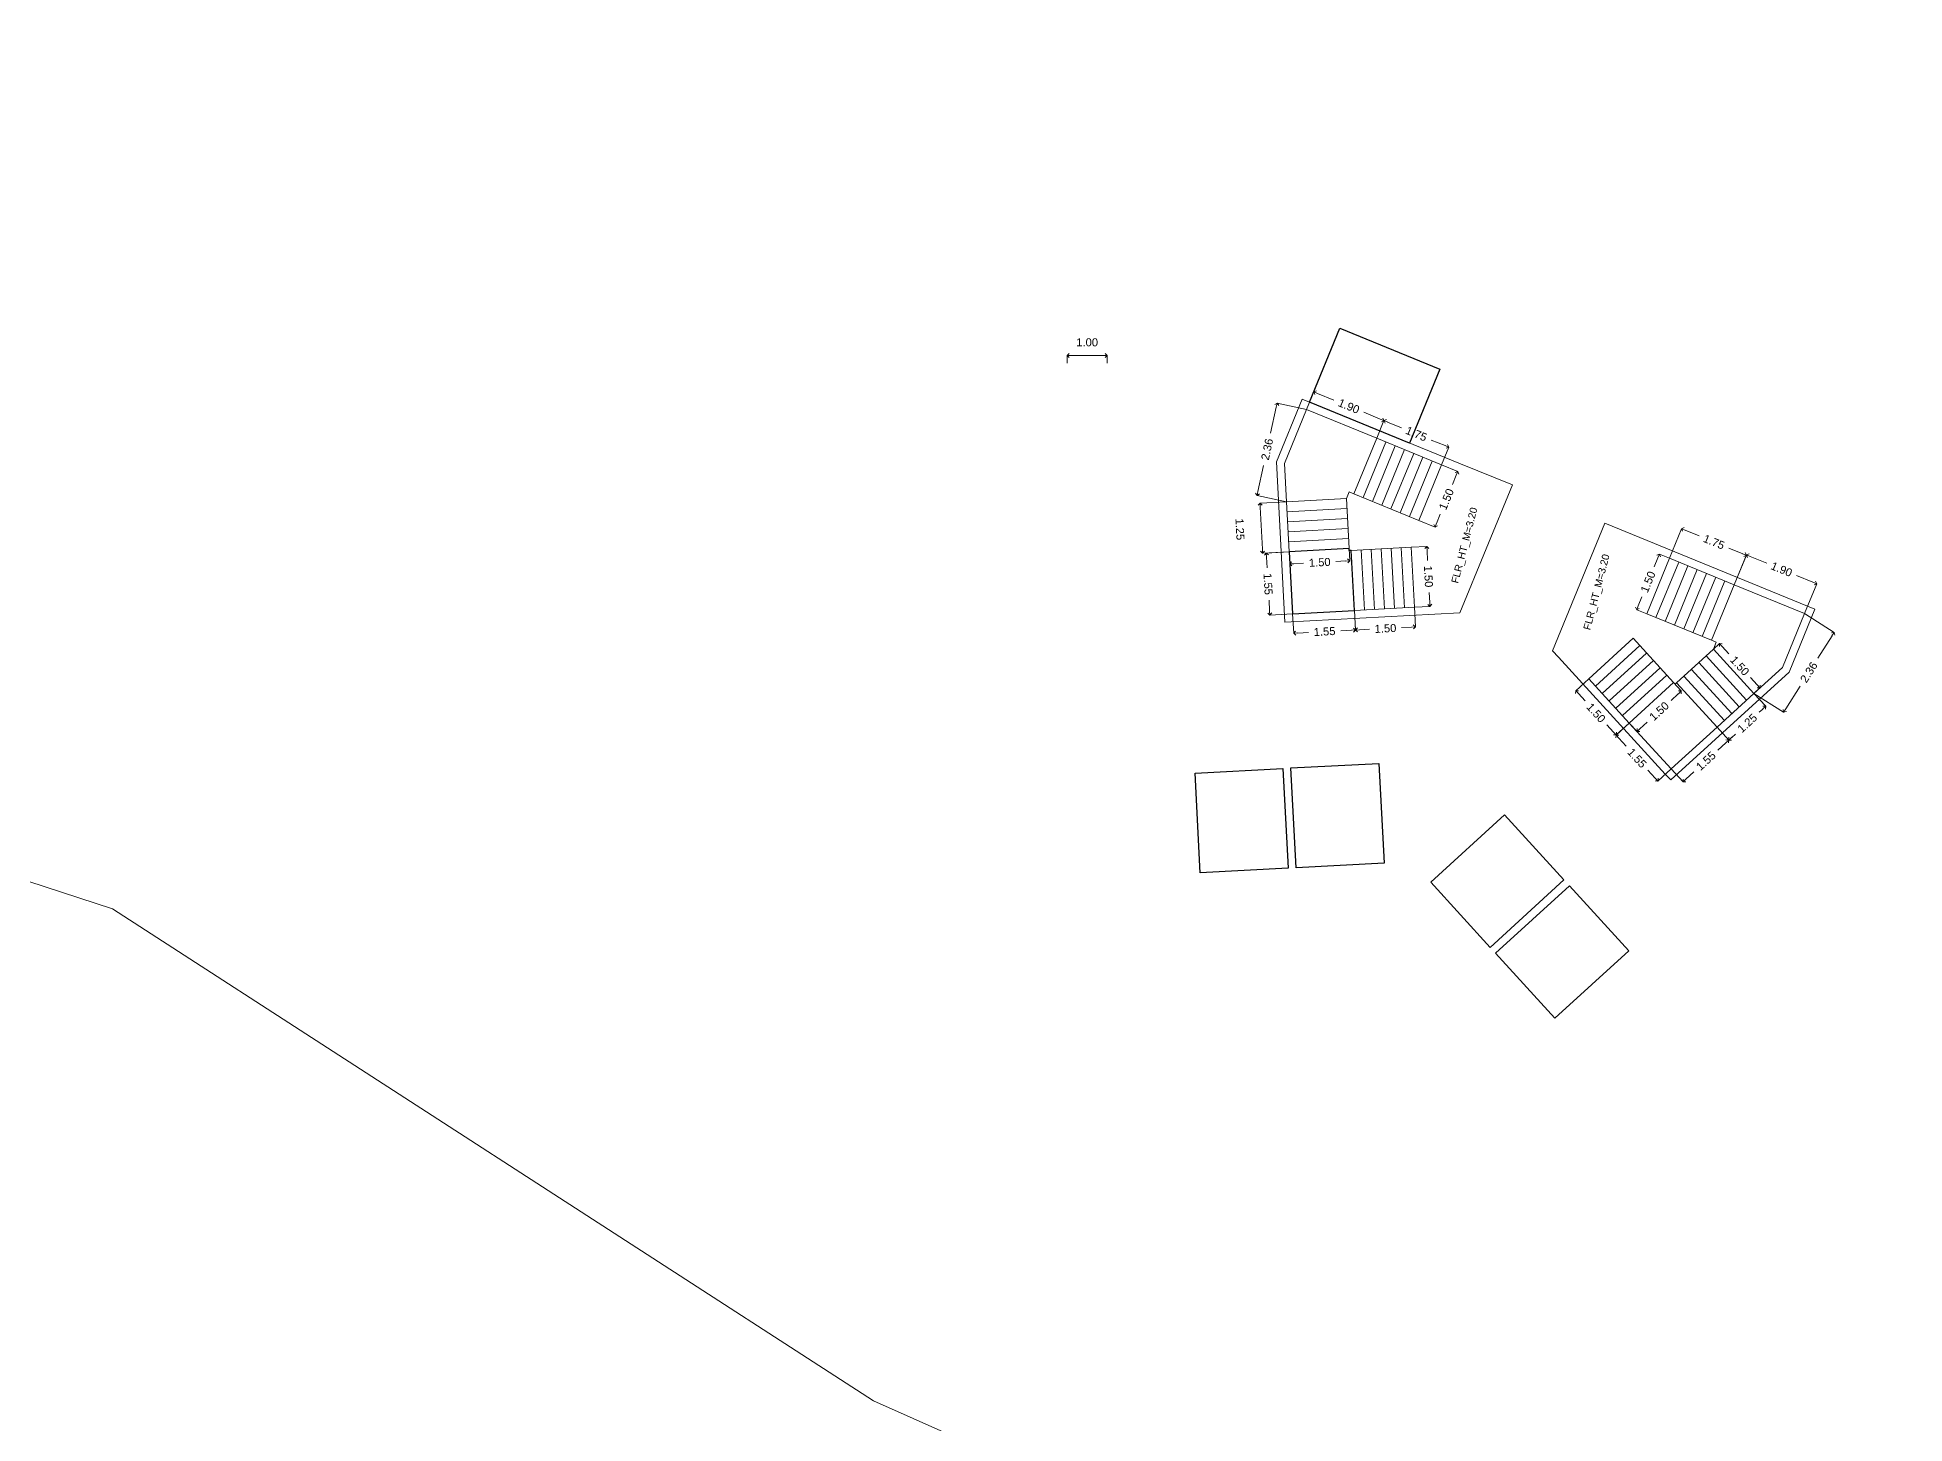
# Model space of a CAD drawing. Header units: metres. Extents: x 0 to 2611, y 0 to 3637.
# Drawn here: x 1660.46 to 1707.13, y 3088.95 to 3123.6 of the extents above; entities that cross this region are included whole.
import ezdxf

# ---------------------------------------------------------------- set-up
doc = ezdxf.new("R2010")
doc.units = ezdxf.units.M
doc.header["$LTSCALE"] = 0.1
doc.linetypes.add('CONTINULUS', pattern=[0])
doc.linetypes.add('DASHED', pattern=[0.75, 0.5, -0.25])
for name, color, linetype, lineweight in [('BLK_1_FLR_-1_BLT_UP_AREA', 41, 'DASHED', 9), ('BLK_1_FLR_-1_EXIT_WIDTH_DOOR', 7, 'Continuous', 0), ('BLK_1_FLR_-1_STAIR_3', 7, 'Continuous', 0), ('BLK_1_FLR_-1_STAIR_3_LANDING_2', 7, 'Continuous', 0), ('BLK_1_FLR_-1_STAIR_4', 7, 'Continuous', 0), ('BLK_1_FLR_-1_STAIR_4_LANDING_1', 7, 'Continuous', 0), ('BLK_1_FLR_-1_STAIR_4_LANDING_2', 7, 'Continuous', 0), ('PLAN', 7, 'Continuous', 40)]:
    doc.layers.add(name, color=color, linetype=linetype, lineweight=lineweight)
for name, color, linetype in [('BLK_1_FLR_-1_LIFT_10', 2, 'Continuous'), ('BLK_1_FLR_-1_LIFT_6', 2, 'Continuous'), ('BLK_1_FLR_-1_LIFT_7', 2, 'Continuous'), ('BLK_1_FLR_-1_LIFT_8', 2, 'Continuous'), ('BLK_1_FLR_-1_LIFT_9', 2, 'Continuous'), ('BLK_1_FLR_-1_STAIR_3_LANDING_1', 7, 'Continuous')]:
    doc.layers.add(name, color=color, linetype=linetype)
for name, color, linetype, lineweight, true_color in [('BLK_1_FLR_-1_STAIR_3_FLIGHT_1', 7, 'Continuous', 0, 0xffffff), ('BLK_1_FLR_-1_STAIR_3_FLIGHT_2', 7, 'Continuous', 0, 0xffffff), ('BLK_1_FLR_-1_STAIR_3_FLIGHT_3', 7, 'Continuous', 0, 0xffffff), ('BLK_1_FLR_-1_STAIR_4_FLIGHT_1', 7, 'Continuous', 0, 0xffffff), ('BLK_1_FLR_-1_STAIR_4_FLIGHT_2', 7, 'Continuous', 0, 0xffffff), ('BLK_1_FLR_-1_STAIR_4_FLIGHT_3', 7, 'Continuous', 0, 0xffffff)]:
    doc.layers.add(name, color=color, linetype=linetype, lineweight=lineweight, true_color=true_color)
doc.styles.add('Arial', font='arial.ttf', dxfattribs={"height": 0.2})
doc.styles.get("Standard").update_dxf_attribs({"font": 'arial.ttf'})
doc.dimstyles.new('Standard$0', dxfattribs={"dimtxt": 0.2, "dimasz": 0.1, "dimexe": 0, "dimexo": 0, "dimgap": 0.1525, "dimtad": 0, "dimzin": 3, "dimdsep": 46, "dimtxsty": 'Arial', "dimblk": 'OPEN90', "dimcen": 0.09, "dimclrd": 8, "dimclre": 8, "dimclrt": 7, "dimadec": 0, "dimazin": 0, "dimtfac": 1, "dimtofl": 0, "dimtmove": 2, "dimatfit": 2, "dimfxl": 1, "dimtolj": 1, "dimtzin": 0, "dimlwd": 9, "dimlwe": 9, "dimarcsym": 0})

# ---------------------------------------------------------------- blocks, each defined once
blk = doc.blocks.new('_Open90')
at = {"layer": 'PLAN', "color": 0, "lineweight": -2}
for p, q in [((0, 0), (-1, 0)), ((-0.5, 0.5), (0, 0)), ((0, 0), (-0.5, -0.5))]:
    blk.add_line(p, q, dxfattribs=at)
blk = doc.blocks.new('*D194')
at = {"layer": 'BLK_1_FLR_-1_STAIR_3_FLIGHT_1', "color": 8, "lineweight": 9, "transparency": 16777216}
for p, q in [((1693.379, 3109.275), (1693.405, 3108.783)), ((1694.877, 3109.354), (1694.903, 3108.863)), ((1693.505, 3108.789), (1693.752, 3108.802)), ((1694.803, 3108.857), (1694.556, 3108.844))]:
    blk.add_line(p, q, dxfattribs=at)
at = {"layer": 'Defpoints', "color": 0, "transparency": 16777216}
for p in [(1693.379, 3109.275, 0), (1694.877, 3109.354, 0), (1693.405, 3108.783)]:
    blk.add_point(p, dxfattribs=at)
at = {"layer": 'BLK_1_FLR_-1_STAIR_3_FLIGHT_1', "color": 8, "lineweight": 9, "transparency": 16777216, "xscale": 0.1, "yscale": 0.1, "zscale": 0.1}
for p, rotation in [((1693.405, 3108.783), 183.0264746994951), ((1694.903, 3108.863), 3.026474699495148)]:
    blk.add_blockref('_Open90', p, dxfattribs=dict(at, rotation=rotation))
at = {"layer": 'BLK_1_FLR_-1_STAIR_3_FLIGHT_1', "color": 7, "transparency": 16777216, "insert": (1694.154, 3108.823), "char_height": 0.2, "attachment_point": 5, "rotation": 3.0265, "style": 'Arial'}
blk.add_mtext('\\A1;1.50', dxfattribs=at)
blk = doc.blocks.new('*D195')
at = {"layer": 'BLK_1_FLR_-1_STAIR_3_FLIGHT_1', "color": 8, "lineweight": 9, "transparency": 16777216}
for p, q in [((1694.798, 3110.852), (1695.188, 3110.873)), ((1695.193, 3110.773), (1695.206, 3110.526)), ((1695.262, 3109.475), (1695.249, 3109.722)), ((1694.877, 3109.354), (1695.267, 3109.375))]:
    blk.add_line(p, q, dxfattribs=at)
at = {"layer": 'Defpoints', "color": 0, "transparency": 16777216}
for p in [(1694.798, 3110.852, 0), (1694.877, 3109.354, 0), (1695.267, 3109.375)]:
    blk.add_point(p, dxfattribs=at)
at = {"layer": 'BLK_1_FLR_-1_STAIR_3_FLIGHT_1', "color": 8, "lineweight": 9, "transparency": 16777216, "xscale": 0.1, "yscale": 0.1, "zscale": 0.1}
for p, rotation in [((1695.188, 3110.873), 93.02647469949605), ((1695.267, 3109.375), 273.026474699496)]:
    blk.add_blockref('_Open90', p, dxfattribs=dict(at, rotation=rotation))
at = {"layer": 'BLK_1_FLR_-1_STAIR_3_FLIGHT_1', "color": 7, "transparency": 16777216, "insert": (1695.228, 3110.124), "char_height": 0.2, "attachment_point": 5, "rotation": 273.0265, "style": 'Arial'}
blk.add_mtext('\\A1;1.50', dxfattribs=at)
blk = doc.blocks.new('*D196')
at = {"layer": 'BLK_1_FLR_-1_STAIR_3_FLIGHT_2', "color": 8, "lineweight": 9, "transparency": 16777216}
for p, q in [((1691.68, 3111.989), (1691.019, 3111.954)), ((1691.024, 3111.854), (1691.079, 3110.806)), ((1691.746, 3110.741), (1691.085, 3110.706))]:
    blk.add_line(p, q, dxfattribs=at)
at = {"layer": 'Defpoints', "color": 0, "transparency": 16777216}
for p in [(1691.68, 3111.989, 0), (1691.085, 3110.706), (1691.746, 3110.741, 0)]:
    blk.add_point(p, dxfattribs=at)
at = {"layer": 'BLK_1_FLR_-1_STAIR_3_FLIGHT_2', "color": 8, "lineweight": 9, "transparency": 16777216, "xscale": 0.1, "yscale": 0.1, "zscale": 0.1}
for p, rotation in [((1691.019, 3111.954), 93.02647469935891), ((1691.085, 3110.706), 273.0264746993589)]:
    blk.add_blockref('_Open90', p, dxfattribs=dict(at, rotation=rotation))
at = {"layer": 'BLK_1_FLR_-1_STAIR_3_FLIGHT_2', "color": 7, "transparency": 16777216, "insert": (1690.517, 3111.302), "char_height": 0.2, "attachment_point": 5, "rotation": 273.0265, "style": 'Arial'}
blk.add_mtext('\\A1;1.25', dxfattribs=at)
blk = doc.blocks.new('*D197')
at = {"layer": 'BLK_1_FLR_-1_STAIR_3_FLIGHT_2', "color": 8, "lineweight": 9, "transparency": 16777216}
for p, q in [((1691.746, 3110.741), (1691.762, 3110.436)), ((1693.16, 3110.51), (1692.913, 3110.497)), ((1693.244, 3110.82), (1693.26, 3110.515)), ((1691.862, 3110.441), (1692.109, 3110.454))]:
    blk.add_line(p, q, dxfattribs=at)
at = {"layer": 'Defpoints', "color": 0, "transparency": 16777216}
for p in [(1691.746, 3110.741, 0), (1693.244, 3110.82, 0), (1691.762, 3110.436)]:
    blk.add_point(p, dxfattribs=at)
at = {"layer": 'BLK_1_FLR_-1_STAIR_3_FLIGHT_2', "color": 8, "lineweight": 9, "transparency": 16777216, "xscale": 0.1, "yscale": 0.1, "zscale": 0.1}
for p, rotation in [((1693.26, 3110.515), 3.026474699478685), ((1691.762, 3110.436), 183.0264746994787)]:
    blk.add_blockref('_Open90', p, dxfattribs=dict(at, rotation=rotation))
at = {"layer": 'BLK_1_FLR_-1_STAIR_3_FLIGHT_2', "color": 7, "transparency": 16777216, "insert": (1692.511, 3110.475), "char_height": 0.2, "attachment_point": 5, "rotation": 3.0265, "style": 'Arial'}
blk.add_mtext('\\A1;1.50', dxfattribs=at)
blk = doc.blocks.new('*D198')
at = {"layer": 'BLK_1_FLR_-1_STAIR_3_FLIGHT_3', "color": 8, "lineweight": 9, "transparency": 16777216}
for p, q in [((1693.936, 3113.577), (1694.117, 3114.019)), ((1694.209, 3113.981), (1694.553, 3113.84)), ((1695.643, 3113.393), (1695.3, 3113.534)), ((1695.555, 3112.914), (1695.736, 3113.355))]:
    blk.add_line(p, q, dxfattribs=at)
at = {"layer": 'Defpoints', "color": 0, "transparency": 16777216}
for p in [(1694.117, 3114.019), (1693.936, 3113.577, 0), (1695.555, 3112.914, 0)]:
    blk.add_point(p, dxfattribs=at)
at = {"layer": 'BLK_1_FLR_-1_STAIR_3_FLIGHT_3', "color": 8, "lineweight": 9, "transparency": 16777216, "xscale": 0.1, "yscale": 0.1, "zscale": 0.1}
for p, rotation in [((1694.117, 3114.019), 157.7139272101451), ((1695.736, 3113.355), 337.7139272101451)]:
    blk.add_blockref('_Open90', p, dxfattribs=dict(at, rotation=rotation))
at = {"layer": 'BLK_1_FLR_-1_STAIR_3_FLIGHT_3', "color": 7, "transparency": 16777216, "insert": (1694.926, 3113.687), "char_height": 0.2, "attachment_point": 5, "rotation": 337.7139, "style": 'Arial'}
blk.add_mtext('\\A1;1.75', dxfattribs=at)
blk = doc.blocks.new('*D199')
at = {"layer": 'BLK_1_FLR_-1_STAIR_3_FLIGHT_3', "color": 8, "lineweight": 9, "transparency": 16777216}
for p, q in [((1695.555, 3112.914), (1695.962, 3112.747)), ((1695.924, 3112.654), (1695.83, 3112.425)), ((1694.986, 3111.526), (1695.393, 3111.359)), ((1695.431, 3111.451), (1695.525, 3111.68))]:
    blk.add_line(p, q, dxfattribs=at)
at = {"layer": 'Defpoints', "color": 0, "transparency": 16777216}
for p in [(1695.555, 3112.914, 0), (1694.986, 3111.526, 0), (1695.393, 3111.359)]:
    blk.add_point(p, dxfattribs=at)
at = {"layer": 'BLK_1_FLR_-1_STAIR_3_FLIGHT_3', "color": 8, "lineweight": 9, "transparency": 16777216, "xscale": 0.1, "yscale": 0.1, "zscale": 0.1}
for p, rotation in [((1695.962, 3112.747), 67.71392721014676), ((1695.393, 3111.359), 247.7139272101468)]:
    blk.add_blockref('_Open90', p, dxfattribs=dict(at, rotation=rotation))
at = {"layer": 'BLK_1_FLR_-1_STAIR_3_FLIGHT_3', "color": 7, "transparency": 16777216, "insert": (1695.678, 3112.053), "char_height": 0.2, "attachment_point": 5, "rotation": 67.7139, "style": 'Arial'}
blk.add_mtext('\\A1;1.50', dxfattribs=at)
blk = doc.blocks.new('*D200')
at = {"layer": 'BLK_1_FLR_-1_STAIR_3_LANDING_2', "color": 8, "lineweight": 9, "transparency": 16777216}
for p, q in [((1692.181, 3114.297), (1692.362, 3114.738)), ((1692.455, 3114.7), (1692.867, 3114.531)), ((1694.024, 3114.057), (1693.612, 3114.226)), ((1693.936, 3113.577), (1694.117, 3114.019))]:
    blk.add_line(p, q, dxfattribs=at)
at = {"layer": 'Defpoints', "color": 0, "transparency": 16777216}
for p in [(1692.362, 3114.738), (1692.181, 3114.297, 0), (1693.936, 3113.577, 0)]:
    blk.add_point(p, dxfattribs=at)
at = {"layer": 'BLK_1_FLR_-1_STAIR_3_LANDING_2', "color": 8, "lineweight": 9, "transparency": 16777216, "xscale": 0.1, "yscale": 0.1, "zscale": 0.1}
for p, rotation in [((1692.362, 3114.738), 157.7139272101976), ((1694.117, 3114.019), 337.7139272101977)]:
    blk.add_blockref('_Open90', p, dxfattribs=dict(at, rotation=rotation))
at = {"layer": 'BLK_1_FLR_-1_STAIR_3_LANDING_2', "color": 7, "transparency": 16777216, "insert": (1693.239, 3114.379), "char_height": 0.2, "attachment_point": 5, "rotation": 337.7139, "style": 'Arial'}
blk.add_mtext('\\A1;1.90', dxfattribs=at)
blk = doc.blocks.new('*D201')
at = {"layer": 'BLK_1_FLR_-1_STAIR_3_LANDING_2', "color": 8, "lineweight": 9, "transparency": 16777216}
for p, q in [((1691.426, 3114.358), (1691.285, 3113.707)), ((1692.181, 3114.297), (1691.447, 3114.456)), ((1690.968, 3112.246), (1691.109, 3112.898)), ((1691.68, 3111.989), (1690.946, 3112.148))]:
    blk.add_line(p, q, dxfattribs=at)
at = {"layer": 'Defpoints', "color": 0, "transparency": 16777216}
for p in [(1691.447, 3114.456), (1692.181, 3114.297, 0), (1691.68, 3111.989, 0)]:
    blk.add_point(p, dxfattribs=at)
at = {"layer": 'BLK_1_FLR_-1_STAIR_3_LANDING_2', "color": 8, "lineweight": 9, "transparency": 16777216, "xscale": 0.1, "yscale": 0.1, "zscale": 0.1}
for p, rotation in [((1691.447, 3114.456), 77.75296677833859), ((1690.946, 3112.148), 257.7529667783386)]:
    blk.add_blockref('_Open90', p, dxfattribs=dict(at, rotation=rotation))
at = {"layer": 'BLK_1_FLR_-1_STAIR_3_LANDING_2', "color": 7, "transparency": 16777216, "insert": (1691.197, 3113.302), "char_height": 0.2, "attachment_point": 5, "rotation": 77.753, "style": 'Arial'}
blk.add_mtext('\\A1;2.36', dxfattribs=at)
blk = doc.blocks.new('*D202')
at = {"layer": 'BLK_1_FLR_-1_STAIR_3_LANDING_1', "color": 8, "lineweight": 9, "transparency": 16777216}
for p, q in [((1691.835, 3109.193), (1691.861, 3108.705)), ((1693.379, 3109.275), (1693.405, 3108.786)), ((1691.961, 3108.71), (1692.23, 3108.724)), ((1693.305, 3108.781), (1693.036, 3108.767))]:
    blk.add_line(p, q, dxfattribs=at)
at = {"layer": 'Defpoints', "color": 0, "transparency": 16777216}
for p in [(1691.835, 3109.193, 0), (1693.379, 3109.275, 0), (1691.861, 3108.705)]:
    blk.add_point(p, dxfattribs=at)
at = {"layer": 'BLK_1_FLR_-1_STAIR_3_LANDING_1', "color": 8, "lineweight": 9, "transparency": 16777216, "xscale": 0.1, "yscale": 0.1, "zscale": 0.1}
for p, rotation in [((1691.861, 3108.705), 183.0264746993862), ((1693.405, 3108.786), 3.026474699386198)]:
    blk.add_blockref('_Open90', p, dxfattribs=dict(at, rotation=rotation))
at = {"layer": 'BLK_1_FLR_-1_STAIR_3_LANDING_1', "color": 7, "transparency": 16777216, "insert": (1692.633, 3108.746), "char_height": 0.2, "attachment_point": 5, "rotation": 3.0265, "style": 'Arial'}
blk.add_mtext('\\A1;1.55', dxfattribs=at)
blk = doc.blocks.new('*D203')
at = {"layer": 'BLK_1_FLR_-1_STAIR_3_LANDING_1', "color": 8, "lineweight": 9, "transparency": 16777216}
for p, q in [((1691.746, 3110.741), (1691.176, 3110.708)), ((1691.181, 3110.608), (1691.197, 3110.337)), ((1691.259, 3109.26), (1691.244, 3109.531)), ((1691.835, 3109.193), (1691.265, 3109.16))]:
    blk.add_line(p, q, dxfattribs=at)
at = {"layer": 'Defpoints', "color": 0, "transparency": 16777216}
for p in [(1691.746, 3110.741, 0), (1691.265, 3109.16), (1691.835, 3109.193, 0)]:
    blk.add_point(p, dxfattribs=at)
at = {"layer": 'BLK_1_FLR_-1_STAIR_3_LANDING_1', "color": 8, "lineweight": 9, "transparency": 16777216, "xscale": 0.1, "yscale": 0.1, "zscale": 0.1}
for p, rotation in [((1691.176, 3110.708), 93.30197067858789), ((1691.265, 3109.16), 273.3019706785879)]:
    blk.add_blockref('_Open90', p, dxfattribs=dict(at, rotation=rotation))
at = {"layer": 'BLK_1_FLR_-1_STAIR_3_LANDING_1', "color": 7, "transparency": 16777216, "insert": (1691.22, 3109.934), "char_height": 0.2, "attachment_point": 5, "rotation": 273.302, "style": 'Arial'}
blk.add_mtext('\\A1;1.55', dxfattribs=at)
blk = doc.blocks.new('*D204')
at = {"layer": 'BLK_1_FLR_-1_STAIR_4_FLIGHT_1', "color": 8, "lineweight": 9, "transparency": 16777216}
for p, q in [((1701.252, 3110.579), (1701.555, 3111.317)), ((1701.647, 3111.279), (1701.991, 3111.138)), ((1703.082, 3110.691), (1702.738, 3110.832)), ((1702.872, 3109.915), (1703.174, 3110.653))]:
    blk.add_line(p, q, dxfattribs=at)
at = {"layer": 'Defpoints', "color": 0, "transparency": 16777216}
for p in [(1701.555, 3111.317), (1701.252, 3110.579, 0), (1702.872, 3109.915, 0)]:
    blk.add_point(p, dxfattribs=at)
at = {"layer": 'BLK_1_FLR_-1_STAIR_4_FLIGHT_1', "color": 8, "lineweight": 9, "transparency": 16777216, "xscale": 0.1, "yscale": 0.1, "zscale": 0.1}
for p, rotation in [((1701.555, 3111.317), 157.7139272101313), ((1703.174, 3110.653), 337.7139272101314)]:
    blk.add_blockref('_Open90', p, dxfattribs=dict(at, rotation=rotation))
at = {"layer": 'BLK_1_FLR_-1_STAIR_4_FLIGHT_1', "color": 7, "transparency": 16777216, "insert": (1702.364, 3110.985), "char_height": 0.2, "attachment_point": 5, "rotation": 337.7139, "style": 'Arial'}
blk.add_mtext('\\A1;1.75', dxfattribs=at)
blk = doc.blocks.new('*D205')
at = {"layer": 'BLK_1_FLR_-1_STAIR_4_FLIGHT_1', "color": 8, "lineweight": 9, "transparency": 16777216}
for p, q in [((1700.964, 3110.589), (1700.87, 3110.36)), ((1701.252, 3110.579), (1701.002, 3110.681)), ((1700.471, 3109.386), (1700.565, 3109.615)), ((1700.684, 3109.191), (1700.433, 3109.293))]:
    blk.add_line(p, q, dxfattribs=at)
at = {"layer": 'Defpoints', "color": 0, "transparency": 16777216}
for p in [(1701.252, 3110.579, 0), (1700.433, 3109.293), (1700.684, 3109.191, 0)]:
    blk.add_point(p, dxfattribs=at)
at = {"layer": 'BLK_1_FLR_-1_STAIR_4_FLIGHT_1', "color": 8, "lineweight": 9, "transparency": 16777216, "xscale": 0.1, "yscale": 0.1, "zscale": 0.1}
for p, rotation in [((1701.002, 3110.681), 67.71392721014388), ((1700.433, 3109.293), 247.7139272101439)]:
    blk.add_blockref('_Open90', p, dxfattribs=dict(at, rotation=rotation))
at = {"layer": 'BLK_1_FLR_-1_STAIR_4_FLIGHT_1', "color": 7, "transparency": 16777216, "insert": (1700.717, 3109.987), "char_height": 0.2, "attachment_point": 5, "rotation": 67.7139, "style": 'Arial'}
blk.add_mtext('\\A1;1.50', dxfattribs=at)
blk = doc.blocks.new('*D206')
at = {"layer": 'BLK_1_FLR_-1_STAIR_4_FLIGHT_3', "color": 8, "lineweight": 9, "transparency": 16777216}
for p, q in [((1699.237, 3107.567), (1698.91, 3107.268)), ((1698.977, 3107.194), (1699.144, 3107.012)), ((1699.854, 3106.234), (1699.687, 3106.417)), ((1700.249, 3106.459), (1699.922, 3106.161))]:
    blk.add_line(p, q, dxfattribs=at)
at = {"layer": 'Defpoints', "color": 0, "transparency": 16777216}
for p in [(1698.91, 3107.268), (1699.237, 3107.567, 0), (1700.249, 3106.459, 0)]:
    blk.add_point(p, dxfattribs=at)
at = {"layer": 'BLK_1_FLR_-1_STAIR_4_FLIGHT_3', "color": 8, "lineweight": 9, "transparency": 16777216, "xscale": 0.1, "yscale": 0.1, "zscale": 0.1}
for p, rotation in [((1698.91, 3107.268), 132.4013797207681), ((1699.922, 3106.161), 312.4013797207683)]:
    blk.add_blockref('_Open90', p, dxfattribs=dict(at, rotation=rotation))
at = {"layer": 'BLK_1_FLR_-1_STAIR_4_FLIGHT_3', "color": 7, "transparency": 16777216, "insert": (1699.416, 3106.714), "char_height": 0.2, "attachment_point": 5, "rotation": 312.4014, "style": 'Arial'}
blk.add_mtext('\\A1;1.50', dxfattribs=at)
blk = doc.blocks.new('*D207')
at = {"layer": 'BLK_1_FLR_-1_STAIR_4_FLIGHT_3', "color": 8, "lineweight": 9, "transparency": 16777216}
for p, q in [((1701.356, 3107.471), (1701.548, 3107.261)), ((1701.474, 3107.193), (1701.292, 3107.027)), ((1700.249, 3106.459), (1700.441, 3106.249)), ((1700.514, 3106.317), (1700.697, 3106.484))]:
    blk.add_line(p, q, dxfattribs=at)
at = {"layer": 'Defpoints', "color": 0, "transparency": 16777216}
for p in [(1701.356, 3107.471, 0), (1700.249, 3106.459, 0), (1700.441, 3106.249)]:
    blk.add_point(p, dxfattribs=at)
at = {"layer": 'BLK_1_FLR_-1_STAIR_4_FLIGHT_3', "color": 8, "lineweight": 9, "transparency": 16777216, "xscale": 0.1, "yscale": 0.1, "zscale": 0.1}
for p, rotation in [((1701.548, 3107.261), 42.40137972088418), ((1700.441, 3106.249), 222.4013797208842)]:
    blk.add_blockref('_Open90', p, dxfattribs=dict(at, rotation=rotation))
at = {"layer": 'BLK_1_FLR_-1_STAIR_4_FLIGHT_3', "color": 7, "transparency": 16777216, "insert": (1700.994, 3106.755), "char_height": 0.2, "attachment_point": 5, "rotation": 42.4014, "style": 'Arial'}
blk.add_mtext('\\A1;1.50', dxfattribs=at)
blk = doc.blocks.new('*D208')
at = {"layer": 'BLK_1_FLR_-1_STAIR_4_LANDING_2', "color": 8, "lineweight": 9, "transparency": 16777216}
for p, q in [((1702.441, 3106.358), (1702.735, 3106.035)), ((1702.662, 3105.968), (1702.461, 3105.785)), ((1701.296, 3105.313), (1701.591, 3104.99)), ((1701.665, 3105.057), (1701.865, 3105.24))]:
    blk.add_line(p, q, dxfattribs=at)
at = {"layer": 'Defpoints', "color": 0, "transparency": 16777216}
for p in [(1702.441, 3106.358, 0), (1701.296, 3105.313, 0), (1701.591, 3104.99)]:
    blk.add_point(p, dxfattribs=at)
at = {"layer": 'BLK_1_FLR_-1_STAIR_4_LANDING_2', "color": 8, "lineweight": 9, "transparency": 16777216, "xscale": 0.1, "yscale": 0.1, "zscale": 0.1}
for p, rotation in [((1702.735, 3106.035), 42.40137972075411), ((1701.591, 3104.99), 222.4013797207541)]:
    blk.add_blockref('_Open90', p, dxfattribs=dict(at, rotation=rotation))
at = {"layer": 'BLK_1_FLR_-1_STAIR_4_LANDING_2', "color": 7, "transparency": 16777216, "insert": (1702.163, 3105.512), "char_height": 0.2, "attachment_point": 5, "rotation": 42.4014, "style": 'Arial'}
blk.add_mtext('\\A1;1.55', dxfattribs=at)
blk = doc.blocks.new('*D209')
at = {"layer": 'BLK_1_FLR_-1_STAIR_4_LANDING_2', "color": 8, "lineweight": 9, "transparency": 16777216}
for p, q in [((1700.249, 3106.459), (1699.918, 3106.157)), ((1699.985, 3106.083), (1700.169, 3105.881)), ((1700.897, 3105.084), (1700.713, 3105.285)), ((1701.296, 3105.313), (1700.965, 3105.01))]:
    blk.add_line(p, q, dxfattribs=at)
at = {"layer": 'Defpoints', "color": 0, "transparency": 16777216}
for p in [(1700.249, 3106.459, 0), (1699.918, 3106.157), (1701.296, 3105.313, 0)]:
    blk.add_point(p, dxfattribs=at)
at = {"layer": 'BLK_1_FLR_-1_STAIR_4_LANDING_2', "color": 8, "lineweight": 9, "transparency": 16777216, "xscale": 0.1, "yscale": 0.1, "zscale": 0.1}
for p, rotation in [((1699.918, 3106.157), 132.4013797208866), ((1700.965, 3105.01), 312.4013797208866)]:
    blk.add_blockref('_Open90', p, dxfattribs=dict(at, rotation=rotation))
at = {"layer": 'BLK_1_FLR_-1_STAIR_4_LANDING_2', "color": 7, "transparency": 16777216, "insert": (1700.441, 3105.583), "char_height": 0.2, "attachment_point": 5, "rotation": 312.4014, "style": 'Arial'}
blk.add_mtext('\\A1;1.55', dxfattribs=at)
blk = doc.blocks.new('*D210')
at = {"layer": 'BLK_1_FLR_-1_STAIR_4_FLIGHT_2', "color": 8, "lineweight": 9, "transparency": 16777216}
for p, q in [((1703.364, 3107.201), (1703.658, 3106.878)), ((1703.585, 3106.81), (1703.495, 3106.729)), ((1702.441, 3106.358), (1702.735, 3106.035)), ((1702.809, 3106.102), (1702.899, 3106.184))]:
    blk.add_line(p, q, dxfattribs=at)
at = {"layer": 'Defpoints', "color": 0, "transparency": 16777216}
for p in [(1703.364, 3107.201, 0), (1702.441, 3106.358, 0), (1702.735, 3106.035)]:
    blk.add_point(p, dxfattribs=at)
at = {"layer": 'BLK_1_FLR_-1_STAIR_4_FLIGHT_2', "color": 8, "lineweight": 9, "transparency": 16777216, "xscale": 0.1, "yscale": 0.1, "zscale": 0.1}
for p, rotation in [((1703.658, 3106.878), 42.40137972072093), ((1702.735, 3106.035), 222.4013797207208)]:
    blk.add_blockref('_Open90', p, dxfattribs=dict(at, rotation=rotation))
at = {"layer": 'BLK_1_FLR_-1_STAIR_4_FLIGHT_2', "color": 7, "transparency": 16777216, "insert": (1703.197, 3106.456), "char_height": 0.2, "attachment_point": 5, "rotation": 42.4014, "style": 'Arial'}
blk.add_mtext('\\A1;1.25', dxfattribs=at)
blk = doc.blocks.new('*D211')
at = {"layer": 'BLK_1_FLR_-1_STAIR_4_FLIGHT_2', "color": 8, "lineweight": 9, "transparency": 16777216}
for p, q in [((1702.352, 3108.308), (1702.502, 3108.445)), ((1702.57, 3108.371), (1702.737, 3108.189)), ((1703.446, 3107.411), (1703.279, 3107.594)), ((1703.364, 3107.201), (1703.514, 3107.338))]:
    blk.add_line(p, q, dxfattribs=at)
at = {"layer": 'Defpoints', "color": 0, "transparency": 16777216}
for p in [(1702.352, 3108.308, 0), (1702.502, 3108.445), (1703.364, 3107.201, 0)]:
    blk.add_point(p, dxfattribs=at)
at = {"layer": 'BLK_1_FLR_-1_STAIR_4_FLIGHT_2', "color": 8, "lineweight": 9, "transparency": 16777216, "xscale": 0.1, "yscale": 0.1, "zscale": 0.1}
for p, rotation in [((1702.502, 3108.445), 132.4008654062974), ((1703.514, 3107.338), 312.4008654062977)]:
    blk.add_blockref('_Open90', p, dxfattribs=dict(at, rotation=rotation))
at = {"layer": 'BLK_1_FLR_-1_STAIR_4_FLIGHT_2', "color": 7, "transparency": 16777216, "insert": (1703.008, 3107.891), "char_height": 0.2, "attachment_point": 5, "rotation": 312.4009, "style": 'Arial'}
blk.add_mtext('\\A1;1.50', dxfattribs=at)
blk = doc.blocks.new('*D212')
at = {"layer": 'BLK_1_FLR_-1_STAIR_4_LANDING_1', "color": 8, "lineweight": 9, "transparency": 16777216}
for p, q in [((1702.872, 3109.915), (1703.177, 3110.66)), ((1703.27, 3110.622), (1703.682, 3110.453)), ((1704.839, 3109.979), (1704.427, 3110.148)), ((1704.626, 3109.196), (1704.932, 3109.941))]:
    blk.add_line(p, q, dxfattribs=at)
at = {"layer": 'Defpoints', "color": 0, "transparency": 16777216}
for p in [(1703.177, 3110.66), (1702.872, 3109.915, 0), (1704.626, 3109.196, 0)]:
    blk.add_point(p, dxfattribs=at)
at = {"layer": 'BLK_1_FLR_-1_STAIR_4_LANDING_1', "color": 8, "lineweight": 9, "transparency": 16777216, "xscale": 0.1, "yscale": 0.1, "zscale": 0.1}
for p, rotation in [((1703.177, 3110.66), 157.7139272101377), ((1704.932, 3109.941), 337.7139272101376)]:
    blk.add_blockref('_Open90', p, dxfattribs=dict(at, rotation=rotation))
at = {"layer": 'BLK_1_FLR_-1_STAIR_4_LANDING_1', "color": 7, "transparency": 16777216, "insert": (1704.054, 3110.301), "char_height": 0.2, "attachment_point": 5, "rotation": 337.7139, "style": 'Arial'}
blk.add_mtext('\\A1;1.90', dxfattribs=at)
blk = doc.blocks.new('*D213')
at = {"layer": 'BLK_1_FLR_-1_STAIR_4_LANDING_1', "color": 8, "lineweight": 9, "transparency": 16777216}
for p, q in [((1704.626, 3109.196), (1705.368, 3108.726)), ((1705.315, 3108.642), (1704.958, 3108.079)), ((1704.159, 3106.816), (1704.516, 3107.379)), ((1703.364, 3107.201), (1704.106, 3106.731))]:
    blk.add_line(p, q, dxfattribs=at)
at = {"layer": 'Defpoints', "color": 0, "transparency": 16777216}
for p in [(1704.626, 3109.196, 0), (1705.368, 3108.726), (1703.364, 3107.201, 0)]:
    blk.add_point(p, dxfattribs=at)
at = {"layer": 'BLK_1_FLR_-1_STAIR_4_LANDING_1', "color": 8, "lineweight": 9, "transparency": 16777216, "xscale": 0.1, "yscale": 0.1, "zscale": 0.1}
for p, rotation in [((1705.368, 3108.726), 57.67503671613764), ((1704.106, 3106.731), 237.6750367161376)]:
    blk.add_blockref('_Open90', p, dxfattribs=dict(at, rotation=rotation))
at = {"layer": 'BLK_1_FLR_-1_STAIR_4_LANDING_1', "color": 7, "transparency": 16777216, "insert": (1704.737, 3107.729), "char_height": 0.2, "attachment_point": 5, "rotation": 57.675, "style": 'Arial'}
blk.add_mtext('\\A1;2.36', dxfattribs=at)
blk = doc.blocks.new('*D380')
at = {"layer": 'BLK_1_FLR_-1_EXIT_WIDTH_DOOR', "color": 8, "linetype": 'CONTINULUS', "lineweight": 9, "ltscale": 0.05, "transparency": 16777216}
for p, q in [((1686.199, 3115.456), (1686.199, 3115.644)), ((1686.299, 3115.644), (1687.099, 3115.644)), ((1687.199, 3115.456), (1687.199, 3115.644))]:
    blk.add_line(p, q, dxfattribs=at)
at = {"layer": 'Defpoints', "color": 0, "linetype": 'CONTINULUS', "ltscale": 0.05, "transparency": 16777216}
for p in [(1687.199, 3115.644), (1686.199, 3115.456), (1687.199, 3115.456)]:
    blk.add_point(p, dxfattribs=at)
at = {"layer": 'BLK_1_FLR_-1_EXIT_WIDTH_DOOR', "color": 8, "linetype": 'CONTINULUS', "lineweight": 9, "ltscale": 0.05, "transparency": 16777216, "xscale": 0.1, "yscale": 0.1, "zscale": 0.1, "rotation": 180}
blk.add_blockref('_Open90', (1686.199, 3115.644), dxfattribs=at)
at = {"layer": 'BLK_1_FLR_-1_EXIT_WIDTH_DOOR', "color": 8, "linetype": 'CONTINULUS', "lineweight": 9, "ltscale": 0.05, "transparency": 16777216, "xscale": 0.1, "yscale": 0.1, "zscale": 0.1}
blk.add_blockref('_Open90', (1687.199, 3115.644), dxfattribs=at)
at = {"layer": 'BLK_1_FLR_-1_EXIT_WIDTH_DOOR', "color": 7, "linetype": 'CONTINULUS', "ltscale": 0.05, "transparency": 16777216, "insert": (1686.699, 3115.975), "char_height": 0.2, "attachment_point": 5, "style": 'Arial'}
blk.add_mtext('\\A1;1.00', dxfattribs=at)

msp = doc.modelspace()

# ---------------------------------------------------------------- linework, layer by layer
at = {"layer": 'BLK_1_FLR_-1_BLT_UP_AREA', "color": 14, "linetype": 'Continuous'}
msp.add_lwpolyline([(1618.514, 3136.527), (1634.665, 3149.366), (1643.177, 3158.251), (1659.354, 3153.481), (1657.26, 3145.806, 0.482872), (1660.041, 3142.018), (1681.436, 3141.212), (1699.841, 3133.95), (1737.886, 3136.133), (1756.192, 3147.291), (1762.652, 3157.532), (1771.192, 3143.568), (1788.47, 3117.725), (1787.216, 3084.465), (1780.517, 3065.063), (1774.213, 3035.614, -0.50695), (1744.479, 3022.281), (1723.673, 3034.106), (1728.389, 3051.98), (1704.911, 3079.029), (1681.356, 3089.517), (1662.337, 3101.812), (1622.409, 3114.86, -0.597421)], format="xyb", close=True, dxfattribs=at)
at = {"layer": 'BLK_1_FLR_-1_LIFT_10', "color": 2, "elevation": 0}
msp.add_lwpolyline([(1692.257, 3114.482), (1693.015, 3116.332), (1695.514, 3115.308), (1694.755, 3113.458)], close=True, dxfattribs=at)
at = {"layer": 'BLK_1_FLR_-1_LIFT_6', "color": 1, "elevation": 0}
msp.add_lwpolyline([(1696.904, 3100.705), (1698.75, 3102.391), (1700.234, 3100.767), (1698.387, 3099.081)], close=True, dxfattribs=at)
at = {"layer": 'BLK_1_FLR_-1_LIFT_7', "color": 1, "elevation": 0}
msp.add_lwpolyline([(1695.286, 3102.478), (1697.132, 3104.164), (1698.615, 3102.539), (1696.769, 3100.853)], close=True, dxfattribs=at)
at = {"layer": 'BLK_1_FLR_-1_LIFT_8', "color": 1, "elevation": 0}
msp.add_lwpolyline([(1691.923, 3102.839), (1691.791, 3105.336), (1693.988, 3105.452), (1694.12, 3102.955)], close=True, dxfattribs=at)
at = {"layer": 'BLK_1_FLR_-1_LIFT_9', "color": 1, "elevation": 0}
msp.add_lwpolyline([(1689.527, 3102.712), (1689.395, 3105.209), (1691.592, 3105.325), (1691.724, 3102.829)], close=True, dxfattribs=at)
at = {"layer": 'BLK_1_FLR_-1_STAIR_3', "elevation": 0}
msp.add_lwpolyline([(1692.071, 3114.557), (1691.427, 3112.985), (1691.639, 3108.983), (1696.015, 3109.214), (1697.326, 3112.413), (1696.027, 3112.936)], close=True, dxfattribs=at)
at = {"layer": 'BLK_1_FLR_-1_STAIR_3_FLIGHT_1', "color": 3}
for p, q in [((1693.3, 3110.773, 0), (1693.379, 3109.275, 0)), ((1693.549, 3110.786, 0), (1693.629, 3109.288, 0)), ((1693.799, 3110.799, 0), (1693.878, 3109.301, 0)), ((1694.049, 3110.813, 0), (1694.128, 3109.315, 0)), ((1694.298, 3110.826, 0), (1694.378, 3109.328, 0)), ((1694.548, 3110.839, 0), (1694.627, 3109.341, 0)), ((1694.798, 3110.852, 0), (1694.877, 3109.354, 0))]:
    msp.add_line(p, q, dxfattribs=at)
at = {"layer": 'BLK_1_FLR_-1_STAIR_3_FLIGHT_1', "elevation": 0}
msp.add_lwpolyline([(1693.379, 3109.275), (1694.877, 3109.354), (1694.798, 3110.852), (1693.3, 3110.773)], close=True, dxfattribs=at)
at = {"layer": 'BLK_1_FLR_-1_STAIR_3_FLIGHT_2', "color": 3}
for p, q in [((1691.68, 3111.989, 0), (1693.178, 3112.068, 0)), ((1691.693, 3111.739, 0), (1693.191, 3111.819, 0)), ((1691.707, 3111.49, 0), (1693.204, 3111.569, 0)), ((1691.72, 3111.24, 0), (1693.218, 3111.319, 0)), ((1691.733, 3110.99, 0), (1693.231, 3111.07, 0)), ((1691.746, 3110.741, 0), (1693.244, 3110.82, 0))]:
    msp.add_line(p, q, dxfattribs=at)
at = {"layer": 'BLK_1_FLR_-1_STAIR_3_FLIGHT_2', "elevation": 0}
msp.add_lwpolyline([(1693.244, 3110.82), (1691.746, 3110.741), (1691.68, 3111.989), (1693.178, 3112.068)], close=True, dxfattribs=at)
at = {"layer": 'BLK_1_FLR_-1_STAIR_3_FLIGHT_3', "color": 3}
for p, q in [((1693.367, 3112.189, 0), (1693.936, 3113.577, 0)), ((1693.598, 3112.095, 0), (1694.167, 3113.483, 0)), ((1693.829, 3112, 0), (1694.398, 3113.388, 0)), ((1694.061, 3111.905, 0), (1694.63, 3113.293, 0)), ((1694.292, 3111.81, 0), (1694.861, 3113.198, 0)), ((1694.523, 3111.715, 0), (1695.092, 3113.103, 0)), ((1694.755, 3111.621, 0), (1695.324, 3113.009, 0)), ((1694.986, 3111.526, 0), (1695.555, 3112.914, 0))]:
    msp.add_line(p, q, dxfattribs=at)
at = {"layer": 'BLK_1_FLR_-1_STAIR_3_FLIGHT_3', "elevation": 0}
msp.add_lwpolyline([(1693.367, 3112.189), (1693.936, 3113.577), (1695.555, 3112.914), (1694.986, 3111.526)], close=True, dxfattribs=at)
at = {"layer": 'BLK_1_FLR_-1_STAIR_3_LANDING_1', "elevation": 0}
msp.add_lwpolyline([(1691.835, 3109.193), (1693.379, 3109.275), (1693.3, 3110.773), (1693.247, 3110.77), (1693.244, 3110.82), (1691.746, 3110.741)], close=True, dxfattribs=at)
at = {"layer": 'BLK_1_FLR_-1_STAIR_3_LANDING_2', "elevation": 0}
msp.add_lwpolyline([(1691.629, 3112.95), (1692.181, 3114.297), (1693.936, 3113.577), (1693.367, 3112.189), (1693.248, 3112.238), (1693.178, 3112.068), (1691.68, 3111.989)], close=True, dxfattribs=at)
at = {"layer": 'BLK_1_FLR_-1_STAIR_4', "elevation": 0}
msp.add_lwpolyline([(1704.887, 3109.305), (1704.243, 3107.732), (1701.29, 3105.036), (1701.148, 3105.178), (1698.477, 3108.103), (1698.327, 3108.263), (1699.636, 3111.457)], close=True, dxfattribs=at)
at = {"layer": 'BLK_1_FLR_-1_STAIR_4_FLIGHT_1', "color": 3}
for p, q in [((1700.684, 3109.191, 0), (1701.252, 3110.579, 0)), ((1700.915, 3109.096, 0), (1701.484, 3110.484, 0)), ((1701.146, 3109.001, 0), (1701.715, 3110.389, 0)), ((1701.378, 3108.906, 0), (1701.946, 3110.294, 0)), ((1701.609, 3108.811, 0), (1702.178, 3110.199, 0)), ((1701.84, 3108.717, 0), (1702.409, 3110.105, 0)), ((1702.072, 3108.622, 0), (1702.64, 3110.01, 0)), ((1702.303, 3108.527, 0), (1702.872, 3109.915, 0))]:
    msp.add_line(p, q, dxfattribs=at)
at = {"layer": 'BLK_1_FLR_-1_STAIR_4_FLIGHT_1', "elevation": 0}
msp.add_lwpolyline([(1700.684, 3109.191), (1701.252, 3110.579), (1702.872, 3109.915), (1702.303, 3108.527)], close=True, dxfattribs=at)
at = {"layer": 'BLK_1_FLR_-1_STAIR_4_FLIGHT_2', "color": 3}
for p, q in [((1703.364, 3107.201, 0), (1702.352, 3108.308, 0)), ((1702.81, 3106.695, 0), (1701.798, 3107.803, 0)), ((1702.995, 3106.863, 0), (1701.983, 3107.971, 0)), ((1703.179, 3107.032, 0), (1702.168, 3108.14, 0)), ((1702.441, 3106.358, 0), (1701.429, 3107.465, 0)), ((1702.625, 3106.526, 0), (1701.614, 3107.634, 0))]:
    msp.add_line(p, q, dxfattribs=at)
at = {"layer": 'BLK_1_FLR_-1_STAIR_4_FLIGHT_2', "elevation": 0}
msp.add_lwpolyline([(1702.441, 3106.358), (1703.364, 3107.201), (1702.352, 3108.308), (1701.429, 3107.465)], close=True, dxfattribs=at)
at = {"layer": 'BLK_1_FLR_-1_STAIR_4_FLIGHT_3', "color": 3}
for p, q in [((1700.345, 3108.579, 0), (1699.237, 3107.567, 0)), ((1700.514, 3108.394, 0), (1699.406, 3107.382, 0)), ((1700.682, 3108.209, 0), (1699.574, 3107.198, 0)), ((1700.851, 3108.025, 0), (1699.743, 3107.013, 0)), ((1701.019, 3107.84, 0), (1699.912, 3106.829, 0)), ((1701.188, 3107.656, 0), (1700.08, 3106.644, 0)), ((1701.356, 3107.471, 0), (1700.249, 3106.459, 0))]:
    msp.add_line(p, q, dxfattribs=at)
at = {"layer": 'BLK_1_FLR_-1_STAIR_4_FLIGHT_3', "elevation": 0}
msp.add_lwpolyline([(1699.237, 3107.567), (1700.345, 3108.579), (1701.356, 3107.471), (1700.249, 3106.459)], close=True, dxfattribs=at)
at = {"layer": 'BLK_1_FLR_-1_STAIR_4_LANDING_1', "elevation": 0}
msp.add_lwpolyline([(1703.364, 3107.201), (1704.075, 3107.85), (1704.626, 3109.196), (1702.872, 3109.915), (1702.303, 3108.527), (1702.422, 3108.478), (1702.352, 3108.308)], close=True, dxfattribs=at)
at = {"layer": 'BLK_1_FLR_-1_STAIR_4_LANDING_2', "elevation": 0}
msp.add_lwpolyline([(1701.429, 3107.465), (1702.441, 3106.358), (1701.296, 3105.313), (1700.249, 3106.459), (1701.356, 3107.471), (1701.392, 3107.432)], close=True, dxfattribs=at)

# ---------------------------------------------------------------- texts
at = {"layer": 'BLK_1_FLR_-1_STAIR_3', "insert": (1695.793, 3109.983, -0.081), "char_height": 0.18103, "width": 1.93651, "attachment_point": 1, "rotation": 75.5092}
msp.add_mtext('FLR_HT_M=3.20', dxfattribs=at)
at = {"layer": 'BLK_1_FLR_-1_STAIR_4', "insert": (1699.095, 3108.815, -0.081), "char_height": 0.18103, "width": 1.93651, "attachment_point": 1, "rotation": 75.5092}
msp.add_mtext('FLR_HT_M=3.20', dxfattribs=at)

# ---------------------------------------------------------------- dimensions: what is measured, and where the dimension line sits
at = {"layer": 'BLK_1_FLR_-1_EXIT_WIDTH_DOOR', "color": 1, "linetype": 'CONTINULUS', "ltscale": 0.05}
dim = msp.add_aligned_dim(p1=(1686.199, 3115.456), p2=(1687.199, 3115.456), distance=0.187, dimstyle='Standard$0', dxfattribs=at)
dim.commit()
dim.dimension.update_dxf_attribs({"geometry": '*D380', "text_midpoint": (1686.699, 3115.975)})
at = {"layer": 'BLK_1_FLR_-1_STAIR_3_FLIGHT_1', "color": 2}
dim = msp.add_aligned_dim(p1=(1694.798, 3110.852, 0), p2=(1694.877, 3109.354, 0), distance=0.391, dimstyle='Standard$0', dxfattribs=at)
dim.commit()
dim.dimension.update_dxf_attribs({"geometry": '*D195', "text_midpoint": (1695.228, 3110.124)})
at = {"layer": 'BLK_1_FLR_-1_STAIR_3_FLIGHT_1', "color": 1}
dim = msp.add_aligned_dim(p1=(1694.877, 3109.354, 0), p2=(1693.379, 3109.275, 0), distance=0.492, dimstyle='Standard$0', dxfattribs=at)
dim.commit()
dim.dimension.update_dxf_attribs({"geometry": '*D194', "text_midpoint": (1694.154, 3108.823)})
at = {"layer": 'BLK_1_FLR_-1_STAIR_3_FLIGHT_2', "color": 1}
dim = msp.add_aligned_dim(p1=(1691.68, 3111.989, 0), p2=(1691.746, 3110.741, 0), distance=-0.663, dimstyle='Standard$0', dxfattribs=at)
dim.commit()
dim.dimension.update_dxf_attribs({"geometry": '*D196', "text_midpoint": (1690.517, 3111.302)})
at = {"layer": 'BLK_1_FLR_-1_STAIR_3_FLIGHT_2', "color": 2}
dim = msp.add_aligned_dim(p1=(1693.244, 3110.82, 0), p2=(1691.746, 3110.741, 0), distance=0.306, dimstyle='Standard$0', dxfattribs=at)
dim.commit()
dim.dimension.update_dxf_attribs({"geometry": '*D197', "text_midpoint": (1692.511, 3110.475)})
at = {"layer": 'BLK_1_FLR_-1_STAIR_3_FLIGHT_3', "color": 1}
dim = msp.add_aligned_dim(p1=(1695.555, 3112.914, 0), p2=(1693.936, 3113.577, 0), distance=-0.477, dimstyle='Standard$0', dxfattribs=at)
dim.commit()
dim.dimension.update_dxf_attribs({"geometry": '*D198', "text_midpoint": (1694.926, 3113.687)})
at = {"layer": 'BLK_1_FLR_-1_STAIR_3_FLIGHT_3', "color": 2}
dim = msp.add_aligned_dim(p1=(1695.555, 3112.914, 0), p2=(1694.986, 3111.526, 0), distance=0.44, dimstyle='Standard$0', dxfattribs=at)
dim.commit()
dim.dimension.update_dxf_attribs({"geometry": '*D199', "text_midpoint": (1695.678, 3112.053)})
at = {"layer": 'BLK_1_FLR_-1_STAIR_3_LANDING_1', "color": 1}
dim = msp.add_aligned_dim(p1=(1691.746, 3110.741, 0), p2=(1691.835, 3109.193, 0), distance=-0.571, dimstyle='Standard$0', dxfattribs=at)
dim.commit()
dim.dimension.update_dxf_attribs({"geometry": '*D203', "text_midpoint": (1691.22, 3109.934)})
at = {"layer": 'BLK_1_FLR_-1_STAIR_3_LANDING_1', "color": 2}
dim = msp.add_aligned_dim(p1=(1693.379, 3109.275, 0), p2=(1691.835, 3109.193, 0), distance=0.489, dimstyle='Standard$0', dxfattribs=at)
dim.commit()
dim.dimension.update_dxf_attribs({"geometry": '*D202', "text_midpoint": (1692.633, 3108.746)})
at = {"layer": 'BLK_1_FLR_-1_STAIR_3_LANDING_2', "color": 1}
dim = msp.add_aligned_dim(p1=(1693.936, 3113.577, 0), p2=(1692.181, 3114.297, 0), distance=-0.477, dimstyle='Standard$0', dxfattribs=at)
dim.commit()
dim.dimension.update_dxf_attribs({"geometry": '*D200', "text_midpoint": (1693.239, 3114.379)})
at = {"layer": 'BLK_1_FLR_-1_STAIR_3_LANDING_2', "color": 2}
dim = msp.add_aligned_dim(p1=(1691.68, 3111.989, 0), p2=(1692.181, 3114.297, 0), distance=0.751, dimstyle='Standard$0', dxfattribs=at)
dim.commit()
dim.dimension.update_dxf_attribs({"geometry": '*D201', "text_midpoint": (1691.197, 3113.302)})
at = {"layer": 'BLK_1_FLR_-1_STAIR_4_FLIGHT_1', "color": 1}
dim = msp.add_aligned_dim(p1=(1702.872, 3109.915, 0), p2=(1701.252, 3110.579, 0), distance=-0.797, dimstyle='Standard$0', dxfattribs=at)
dim.commit()
dim.dimension.update_dxf_attribs({"geometry": '*D204', "text_midpoint": (1702.364, 3110.985)})
at = {"layer": 'BLK_1_FLR_-1_STAIR_4_FLIGHT_1', "color": 2}
dim = msp.add_aligned_dim(p1=(1701.252, 3110.579, 0), p2=(1700.684, 3109.191, 0), distance=-0.271, dimstyle='Standard$0', dxfattribs=at)
dim.commit()
dim.dimension.update_dxf_attribs({"geometry": '*D205', "text_midpoint": (1700.717, 3109.987)})
at = {"layer": 'BLK_1_FLR_-1_STAIR_4_FLIGHT_2', "color": 2}
dim = msp.add_aligned_dim(p1=(1703.364, 3107.201, 0), p2=(1702.352, 3108.308, 0), distance=-0.203, dimstyle='Standard$0', dxfattribs=at)
dim.commit()
dim.dimension.update_dxf_attribs({"geometry": '*D211', "text_midpoint": (1703.008, 3107.891)})
at = {"layer": 'BLK_1_FLR_-1_STAIR_4_FLIGHT_2', "color": 1}
dim = msp.add_linear_dim(base=(1702.735, 3106.035), p1=(1703.364, 3107.201, 0), p2=(1702.441, 3106.358, 0), angle=222.4014, dimstyle='Standard$0', dxfattribs=at)
dim.commit()
dim.dimension.update_dxf_attribs({"geometry": '*D210', "text_midpoint": (1703.197, 3106.456), "dimtype": 161})
at = {"layer": 'BLK_1_FLR_-1_STAIR_4_FLIGHT_3', "color": 1}
dim = msp.add_aligned_dim(p1=(1700.249, 3106.459, 0), p2=(1699.237, 3107.567, 0), distance=0.443, dimstyle='Standard$0', dxfattribs=at)
dim.commit()
dim.dimension.update_dxf_attribs({"geometry": '*D206', "text_midpoint": (1699.416, 3106.714)})
at = {"layer": 'BLK_1_FLR_-1_STAIR_4_FLIGHT_3', "color": 2}
dim = msp.add_aligned_dim(p1=(1701.356, 3107.471, 0), p2=(1700.249, 3106.459, 0), distance=0.284, dimstyle='Standard$0', dxfattribs=at)
dim.commit()
dim.dimension.update_dxf_attribs({"geometry": '*D207', "text_midpoint": (1700.994, 3106.755)})
at = {"layer": 'BLK_1_FLR_-1_STAIR_4_LANDING_1', "color": 2}
dim = msp.add_aligned_dim(p1=(1704.626, 3109.196, 0), p2=(1702.872, 3109.915, 0), distance=-0.805, dimstyle='Standard$0', dxfattribs=at)
dim.commit()
dim.dimension.update_dxf_attribs({"geometry": '*D212', "text_midpoint": (1704.054, 3110.301)})
at = {"layer": 'BLK_1_FLR_-1_STAIR_4_LANDING_1', "color": 1}
dim = msp.add_aligned_dim(p1=(1703.364, 3107.201, 0), p2=(1704.626, 3109.196, 0), distance=-0.878, dimstyle='Standard$0', dxfattribs=at)
dim.commit()
dim.dimension.update_dxf_attribs({"geometry": '*D213', "text_midpoint": (1704.737, 3107.729)})
at = {"layer": 'BLK_1_FLR_-1_STAIR_4_LANDING_2', "color": 1}
dim = msp.add_aligned_dim(p1=(1701.296, 3105.313, 0), p2=(1700.249, 3106.459, 0), distance=0.449, dimstyle='Standard$0', dxfattribs=at)
dim.commit()
dim.dimension.update_dxf_attribs({"geometry": '*D209', "text_midpoint": (1700.441, 3105.583)})
at = {"layer": 'BLK_1_FLR_-1_STAIR_4_LANDING_2', "color": 2}
dim = msp.add_aligned_dim(p1=(1702.441, 3106.358, 0), p2=(1701.296, 3105.313, 0), distance=0.437, dimstyle='Standard$0', dxfattribs=at)
dim.commit()
dim.dimension.update_dxf_attribs({"geometry": '*D208', "text_midpoint": (1702.163, 3105.512)})

doc.saveas('drawing.dxf')
